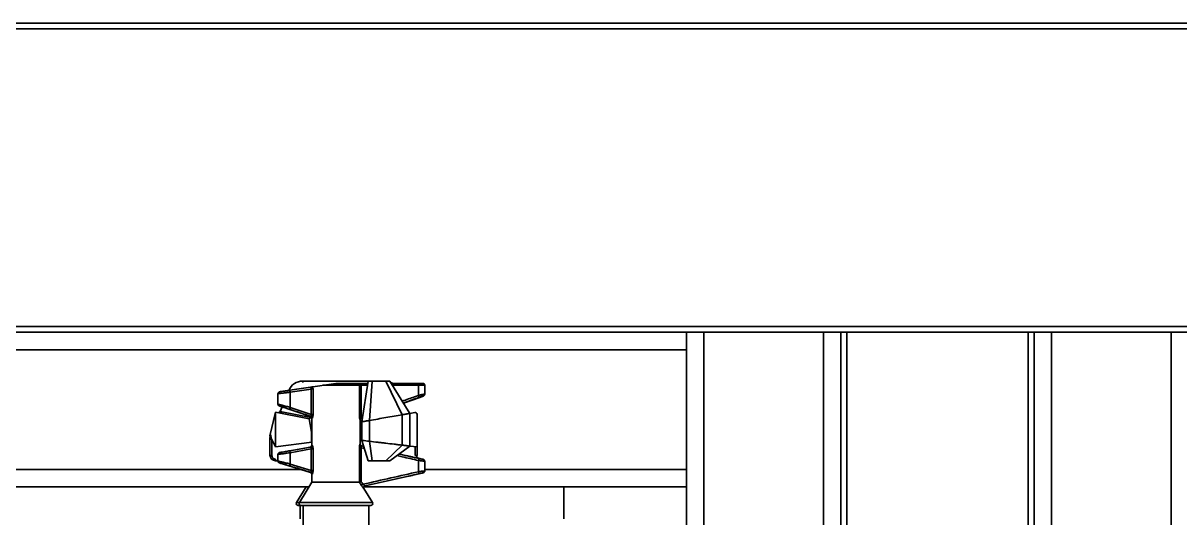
# Model space of a CAD drawing. Header units: millimetres. Extents: x 32496 to 166256, y 3504 to 23939.
# Drawn here: x 45009 to 45608, y 13301 to 13557 of the extents above; entities that cross this region are included whole.
import ezdxf

# ---------------------------------------------------------------- set-up
doc = ezdxf.new("R2010")
doc.units = ezdxf.units.MM
doc.layers.get('0').update_dxf_attribs({"lineweight": 35})

msp = doc.modelspace()

# ---------------------------------------------------------------- linework, layer by layer
at = {"linetype": 'Continuous'}
for p, q in [((52008.64, 13556.575), (40172.64, 13556.575)), ((52132.64, 13553.575), (40172.64, 13553.575)), ((52132.64, 13399.575), (40172.64, 13399.575)), ((52132.64, 13396.575), (40172.64, 13396.575)), ((45352.14, 13396.575), (45352.14, 13316.575)), ((45361.14, 10877.575), (45361.14, 13396.575)), ((45423.14, 10877.575), (45423.14, 13396.575)), ((45432.14, 13396.575), (45432.14, 10877.575)), ((45532.14, 13396.575), (45432.14, 13396.575)), ((45435.14, 13396.575), (45435.14, 10877.575)), ((45529.14, 13396.575), (45529.14, 10877.575)), ((45532.14, 13396.575), (45532.14, 10877.575)), ((45541.14, 13396.575), (45541.14, 10877.575)), ((45603.14, 13396.575), (45603.14, 10877.575)), ((45352.14, 13387.575), (44429.64, 13387.575)), ((45141.872, 13365.876), (45170.566, 13370.165)), ((45157.618, 13368.196), (45146.769, 13366.58)), ((45153.543, 13371.374), (45187.383, 13371.376)), ((45153.543, 13371.374), (45153.543, 13370.643)), ((45158.14, 13368.307), (45158.4, 13368.307)), ((45187.037, 13369.175), (45163.949, 13369.175)), ((45170.714, 13370.175), (45187.194, 13370.175)), ((45182.826, 13353.483), (45182.826, 13369.175)), ((45183.81, 13369.175), (45183.81, 13353.482)), ((45184.073, 13350.287), (45187.382, 13371.377)), ((45184.073, 13350.281), (45187.383, 13371.377)), ((45187.383, 13371.377), (45198.574, 13371.377)), ((45188.073, 13350.981), (45189.383, 13371.377)), ((45204.971, 13353.944), (45196.574, 13371.377)), ((45198.592, 13371.347), (45198.574, 13371.377)), ((45208.942, 13354.64), (45198.592, 13371.347)), ((45215.64, 13370.175), (45199.318, 13370.175)), ((45216.64, 13369.175), (45199.938, 13369.175)), ((45213.338, 13369.175), (45213.338, 13363.961)), ((45216.64, 13369.175), (45216.64, 13364.583)), ((45140.64, 13364.82), (45140.64, 13359.435)), ((45146.64, 13365.55), (45146.971, 13365.591)), ((45146.971, 13365.591), (45157.818, 13367.207)), ((45146.971, 13365.591), (45146.971, 13357.709)), ((45157.818, 13354.091), (45157.818, 13367.207)), ((45158.819, 13367.446), (45158.819, 13354.091)), ((45212.698, 13362.43), (45210.667, 13361.718)), ((45215.423, 13363.414), (45210.67, 13361.719)), ((45215.441, 13363.421), (45212.698, 13362.43)), ((45215.441, 13363.421), (45215.423, 13363.414)), ((45215.544, 13363.458), (45215.441, 13363.421)), ((45141.732, 13358.327), (45141.74, 13358.324)), ((45157.457, 13353.065), (45141.74, 13358.324)), ((45142.775, 13357.977), (45141.837, 13355.628)), ((45146.971, 13357.709), (45146.64, 13357.801)), ((45157.818, 13354.091), (45146.971, 13357.709)), ((45205.637, 13359.975), (45210.669, 13361.719)), ((45139.351, 13355.288), (45136.44, 13342.988)), ((45139.351, 13337.288), (45139.351, 13355.288)), ((45139.351, 13355.288), (45156.804, 13351.83)), ((45157.648, 13352.414), (45142.706, 13355.374)), ((45156.779, 13351.835), (45157.965, 13344.905)), ((45157.457, 13353.065), (45157.685, 13353.065)), ((45157.818, 13354.091), (45158.819, 13354.091)), ((45158.14, 13338.175), (45158.14, 13352.117)), ((45158.355, 13352.117), (45158.14, 13352.117)), ((45182.826, 13353.483), (45183.81, 13353.482)), ((45183.14, 13351.464), (45183.102, 13351.464)), ((45183.14, 13338.783), (45183.14, 13351.464)), ((45184.194, 13351.049), (45183.14, 13350.864)), ((45183.772, 13352.409), (45184.444, 13352.641)), ((45183.772, 13352.409), (45183.812, 13352.409)), ((45184.621, 13353.766), (45183.81, 13353.482)), ((45183.812, 13352.409), (45184.441, 13352.627)), ((45184.038, 13350.274), (45184.073, 13350.281)), ((45184.073, 13340.665), (45184.073, 13350.281)), ((45188.073, 13350.982), (45188.073, 13340.192)), ((45204.971, 13338.195), (45204.971, 13353.944)), ((45211.467, 13355.082), (45208.942, 13354.64)), ((45208.942, 13354.64), (45208.942, 13337.725)), ((45212.64, 13337.288), (45212.64, 13354.097)), ((45157.964, 13344.911), (45157.983, 13339.66)), ((45136.44, 13342.988), (45136.76, 13342.361)), ((45136.519, 13342.112), (45136.519, 13333.073)), ((45136.59, 13342.483), (45136.999, 13343.507)), ((45137.044, 13341.804), (45136.76, 13342.361)), ((45136.999, 13343.507), (45137.044, 13341.804)), ((45137.044, 13341.804), (45139.351, 13337.288)), ((45137.519, 13340.874), (45137.519, 13332.857)), ((45139.351, 13337.288), (45158.14, 13339.68)), ((45183.103, 13338.783), (45183.14, 13338.783)), ((45184.073, 13340.665), (45183.14, 13340.775)), ((45187.383, 13330.075), (45184.073, 13340.665)), ((45188.073, 13340.192), (45184.073, 13340.665)), ((45187.382, 13330.075), (45184.073, 13340.662)), ((45188.073, 13340.192), (45187.027, 13340.316)), ((45189.383, 13330.076), (45188.073, 13340.192)), ((45212.64, 13340.23), (45212.719, 13340.009)), ((45212.719, 13333.078), (45212.719, 13340.009)), ((45140.64, 13333.378), (45140.64, 13333.378)), ((45140.64, 13333.378), (45140.64, 13329.99)), ((45141.882, 13334.449), (45141.85, 13334.444)), ((45157.315, 13337.19), (45141.882, 13334.449)), ((45146.64, 13334.245), (45146.971, 13334.294)), ((45157.538, 13337.19), (45146.742, 13335.279)), ((45146.971, 13334.294), (45157.818, 13336.215)), ((45146.971, 13334.294), (45146.971, 13328.421)), ((45157.538, 13337.19), (45157.315, 13337.19)), ((45157.818, 13325.129), (45157.818, 13336.215)), ((45158.819, 13336.215), (45157.818, 13336.215)), ((45158.14, 13338.175), (45158.349, 13338.175)), ((45158.819, 13336.215), (45158.819, 13325.129)), ((45182.826, 13318.976), (45182.826, 13336.797)), ((45183.81, 13336.797), (45182.826, 13336.797)), ((45183.81, 13336.797), (45183.81, 13319.257)), ((45183.81, 13336.795), (45185.391, 13336.451)), ((45183.929, 13337.805), (45183.89, 13337.805)), ((45185.044, 13337.556), (45183.89, 13337.805)), ((45183.929, 13337.805), (45185.041, 13337.565)), ((45196.574, 13330.075), (45204.971, 13338.195)), ((45198.574, 13330.075), (45208.942, 13337.725)), ((45203.361, 13333.608), (45210.553, 13332.054)), ((45208.942, 13337.725), (45212.64, 13337.288)), ((45211.719, 13332.86), (45211.719, 13337.397)), ((45140.64, 13330.075), (45139.407, 13330.075)), ((45141.76, 13328.888), (45141.766, 13328.886)), ((45157.431, 13324.118), (45141.766, 13328.886)), ((45146.971, 13328.421), (45146.64, 13328.504)), ((45157.818, 13325.129), (45146.971, 13328.421)), ((45187.383, 13330.075), (45198.574, 13330.075)), ((45210.551, 13332.055), (45212.809, 13331.561)), ((45210.555, 13332.054), (45215.307, 13330.998)), ((45212.809, 13331.561), (45215.32, 13330.995)), ((45213.338, 13330.269), (45213.338, 13324.451)), ((45215.307, 13330.998), (45215.32, 13330.995)), ((45216.64, 13329.881), (45216.64, 13324.848)), ((45152.641, 13325.575), (44429.64, 13325.575)), ((45157.431, 13324.118), (45157.658, 13324.118)), ((45157.818, 13325.129), (45158.819, 13325.129)), ((45158.14, 13318.975), (45158.14, 13323.161)), ((45158.354, 13323.161), (45158.14, 13323.161)), ((45185.796, 13317.178), (45210.557, 13322.648)), ((45212.928, 13323.179), (45210.556, 13322.648)), ((45215.311, 13323.729), (45210.559, 13322.648)), ((45215.324, 13323.731), (45212.928, 13323.179)), ((45215.324, 13323.731), (45215.311, 13323.729)), ((45215.42, 13323.754), (45215.324, 13323.731)), ((45352.14, 13325.575), (45216.64, 13325.575)), ((45156.67, 13316.575), (44429.64, 13316.575)), ((45150.222, 13308.498), (45155.17, 13316.575)), ((45158.14, 13318.975), (45151.722, 13308.498)), ((45158.14, 13318.975), (45182.82, 13318.975)), ((45352.14, 13316.575), (45185.091, 13316.575)), ((45185.159, 13315.679), (45185.124, 13315.679)), ((45185.159, 13315.679), (45189.557, 13308.498)), ((45185.759, 13317.178), (45185.796, 13317.178)), ((45288.64, 13316.575), (45288.64, 13300.075)), ((45352.14, 10957.575), (45352.14, 13316.575)), ((45151.722, 13308.498), (45150.222, 13308.498)), ((45151.722, 13308.498), (45189.557, 13308.498)), ((45152.575, 13306.975), (45151.075, 13306.975)), ((45152.14, 13306.975), (45152.14, 13300.075)), ((45188.705, 13306.975), (45152.575, 13306.975)), ((45153.64, 13306.975), (45153.64, 13292.075)), ((45187.64, 13306.975), (45187.64, 13292.075))]:
    msp.add_line(p, q, dxfattribs=at)
for points in [[(45140.64, 13364.82), (45140.641, 13364.871), (45140.68, 13365.1), (45140.766, 13365.307), (45140.891, 13365.483), (45141.039, 13365.62), (45141.192, 13365.715), (45141.322, 13365.769), (45141.406, 13365.794), (45141.46, 13365.807), (45141.507, 13365.817), (45141.555, 13365.826), (45141.609, 13365.835), (45141.67, 13365.845), (45141.739, 13365.856), (45141.818, 13365.868), (45141.871, 13365.876)], [(45216.64, 13364.583), (45216.637, 13364.508), (45216.588, 13364.264), (45216.487, 13364.051), (45216.347, 13363.874), (45216.195, 13363.749), (45216.069, 13363.674), (45215.97, 13363.627), (45215.863, 13363.582), (45215.726, 13363.527), (45215.544, 13363.458)], [(45141.732, 13358.327), (45141.665, 13358.349), (45141.549, 13358.389), (45141.451, 13358.424), (45141.366, 13358.457), (45141.289, 13358.489), (45141.202, 13358.53), (45141.08, 13358.603), (45140.911, 13358.749), (45140.747, 13358.983), (45140.651, 13359.285), (45140.64, 13359.435)], [(45186.058, 13340.43), (45185.226, 13340.529), (45184.604, 13340.602), (45184.205, 13340.649), (45184.073, 13340.665)], [(45140.64, 13333.378), (45140.643, 13333.454), (45140.694, 13333.704), (45140.802, 13333.924), (45140.95, 13334.103), (45141.113, 13334.229), (45141.261, 13334.305), (45141.363, 13334.342), (45141.428, 13334.36), (45141.483, 13334.373), (45141.54, 13334.385), (45141.604, 13334.398), (45141.676, 13334.412), (45141.76, 13334.427), (45141.849, 13334.443)], [(45141.759, 13328.888), (45141.659, 13328.919), (45141.543, 13328.956), (45141.445, 13328.988), (45141.361, 13329.018), (45141.278, 13329.051), (45141.178, 13329.099), (45141.041, 13329.187), (45140.874, 13329.347), (45140.727, 13329.581), (45140.647, 13329.869), (45140.64, 13329.99)], [(45215.32, 13330.995), (45215.422, 13330.972), (45215.595, 13330.931), (45215.725, 13330.899), (45215.824, 13330.873), (45215.91, 13330.848), (45216.014, 13330.81), (45216.148, 13330.743), (45216.287, 13330.643), (45216.416, 13330.512), (45216.525, 13330.346), (45216.603, 13330.149), (45216.639, 13329.928), (45216.64, 13329.881)], [(45216.64, 13324.848), (45216.639, 13324.802), (45216.604, 13324.583), (45216.527, 13324.386), (45216.419, 13324.22), (45216.292, 13324.089), (45216.153, 13323.988), (45216.02, 13323.921), (45215.916, 13323.882), (45215.829, 13323.856), (45215.728, 13323.83), (45215.597, 13323.796), (45215.42, 13323.754)]]:
    msp.add_lwpolyline(points, dxfattribs=at)
for centre, radius, start, end in [((45153.544, 13363.374), 8, 90.003424, 156.749708), ((45165.471, 13316.11), 52.674, 97.71466, 97.994474), ((45170.714, 13369.175), 1, 90, 98.500004), ((45195.826, 13363.377), 8, 58.612707, 66.829015), ((45215.64, 13369.175), 1, 0, 90), ((45163.746, 13347.241), 20.828, 106.385983, 106.536362), ((47009.814, 18925.508), 5872.181, 251.5005904, 251.6145893), ((45140.909, 13355.999), 1, 266.254709, 338.238356), ((45157.14, 13352.117), 1, 0, 71.5), ((45184.14, 13351.464), 1, 109.119726, 180), ((45211.64, 13354.097), 1, 0, 99.942095), ((45137.519, 13342.112), 1, 158.238724, 180.003464), ((45184.14, 13338.783), 1, 180, 257.811367), ((45139.519, 13333.073), 3, 180.003423, 267.857864), ((45157.14, 13338.175), 1, 280.070713, 0), ((45209.719, 13333.078), 3, 331.721166, 0.003424), ((45157.14, 13323.161), 1, 0, 73.070713), ((44440.553, 12854.653), 875.531, 31.90907, 32.027918), ((44531.359, 12905.837), 772.405, 32.246026, 32.360084), ((45186.011, 13316.202), 1, 102.457172, 211.487469), ((45151.075, 13307.975), 1, 148.512531, 270), ((45152.575, 13307.975), 1, 148.512531, 270), ((45188.705, 13307.975), 1, 270, 31.487469)]:
    msp.add_arc(centre, radius, start, end, dxfattribs=at)
for points, knots in [([(45158.145, 13368.272), (45158.101, 13368.266), (45157.926, 13368.241), (45157.75, 13368.216), (45157.618, 13368.196)], [0, 0, 0, 0, 0.2473755, 1, 1, 1, 1]), ([(45157.618, 13368.196), (45157.62, 13368.195), (45157.625, 13368.188), (45157.636, 13368.164), (45157.653, 13368.109), (45157.675, 13368.017), (45157.702, 13367.89), (45157.732, 13367.737), (45157.772, 13367.506), (45157.8, 13367.327), (45157.818, 13367.207)], [0, 0, 0, 0, 0.0079151, 0.0233785, 0.0808465, 0.1755998, 0.3054519, 0.4635384, 0.6395558, 1, 1, 1, 1]), ([(45158.819, 13367.446), (45158.785, 13367.553), (45158.722, 13367.754), (45158.622, 13368.02), (45158.533, 13368.198), (45158.458, 13368.287), (45158.417, 13368.307), (45158.4, 13368.307)], [0, 0, 0, 0, 0.3443564, 0.6444595, 0.8699764, 0.9463914, 1, 1, 1, 1]), ([(45182.826, 13369.175), (45182.826, 13369.305), (45182.776, 13369.567), (45182.56, 13369.899), (45182.236, 13370.123), (45181.978, 13370.175), (45181.852, 13370.175)], [0, 0, 0, 0, 0.2529556, 0.5041446, 0.7529075, 1, 1, 1, 1]), ([(45183.81, 13369.175), (45183.81, 13369.24), (45183.81, 13369.368), (45183.811, 13369.553), (45183.812, 13369.724), (45183.813, 13369.873), (45183.814, 13369.982), (45183.815, 13370.054), (45183.815, 13370.097), (45183.817, 13370.129), (45183.816, 13370.155), (45183.819, 13370.165), (45183.817, 13370.175), (45183.819, 13370.175)], [0, 0, 0, 0, 0.1948961, 0.3826704, 0.5555007, 0.7069731, 0.8313542, 0.8817877, 0.923755, 0.9568292, 0.9806636, 0.9950905, 1, 1, 1, 1]), ([(45213.659, 13370.175), (45213.611, 13370.175), (45213.535, 13370.111), (45213.475, 13370.001), (45213.427, 13369.876), (45213.389, 13369.725), (45213.349, 13369.49), (45213.338, 13369.303), (45213.338, 13369.175)], [0, 0, 0, 0, 0.1311499, 0.2289955, 0.3502589, 0.4925095, 0.6517592, 1, 1, 1, 1]), ([(45140.64, 13364.82), (45140.64, 13364.823), (45140.654, 13364.824), (45140.673, 13364.83), (45140.711, 13364.835), (45140.761, 13364.843), (45140.826, 13364.852), (45140.905, 13364.863), (45140.998, 13364.875), (45141.149, 13364.894), (45141.371, 13364.921), (45141.674, 13364.957), (45142.025, 13364.999), (45142.42, 13365.046), (45142.856, 13365.097), (45143.504, 13365.173), (45144.379, 13365.276), (45145.488, 13365.408), (45146.25, 13365.501), (45146.64, 13365.55)], [0, 0, 0, 0, 0.0013739, 0.0051291, 0.0112698, 0.0197719, 0.0306083, 0.043762, 0.0592312, 0.0770151, 0.1194513, 0.1701604, 0.2285383, 0.2947917, 0.3676848, 0.4461085, 0.6188424, 0.8050943, 1, 1, 1, 1]), ([(45143.62, 13366.125), (45143.443, 13366.1), (45142.873, 13366.02), (45142.303, 13365.94), (45141.909, 13365.882)], [0, 0, 0, 0, 0.309339, 1, 1, 1, 1]), ([(45146.769, 13366.58), (45146.49, 13366.538), (45145.441, 13366.383), (45144.391, 13366.234), (45143.62, 13366.125)], [0, 0, 0, 0, 0.2656981, 1, 1, 1, 1]), ([(45146.971, 13365.591), (45146.953, 13365.712), (45146.925, 13365.891), (45146.883, 13366.123), (45146.854, 13366.277), (45146.827, 13366.403), (45146.806, 13366.488), (45146.792, 13366.536), (45146.783, 13366.559), (45146.777, 13366.572), (45146.772, 13366.579), (45146.769, 13366.58)], [0, 0, 0, 0, 0.3620123, 0.5386943, 0.6972519, 0.8267705, 0.9212753, 0.9541382, 0.9776792, 0.9925796, 1, 1, 1, 1]), ([(45157.871, 13367.223), (45157.97, 13367.253), (45158.162, 13367.306), (45158.428, 13367.377), (45158.644, 13367.425), (45158.769, 13367.445), (45158.819, 13367.446)], [0, 0, 0, 0, 0.3200756, 0.612132, 0.8473354, 1, 1, 1, 1]), ([(45213.338, 13363.961), (45212.65, 13363.711), (45209.885, 13362.708), (45207.116, 13361.714), (45205.035, 13360.971)], [0, 0, 0, 0, 0.2488211, 1, 1, 1, 1]), ([(45210.637, 13361.817), (45210.917, 13361.917), (45212.032, 13362.315), (45213.147, 13362.715), (45213.983, 13363.016)], [0, 0, 0, 0, 0.2504804, 1, 1, 1, 1]), ([(45214.135, 13364.129), (45214.068, 13364.115), (45213.802, 13364.06), (45213.536, 13364.003), (45213.338, 13363.961)], [0, 0, 0, 0, 0.2530762, 1, 1, 1, 1]), ([(45213.983, 13363.016), (45213.935, 13363.007), (45213.844, 13363.056), (45213.747, 13363.154), (45213.614, 13363.33), (45213.47, 13363.6), (45213.378, 13363.838), (45213.338, 13363.961)], [0, 0, 0, 0, 0.1242561, 0.2266007, 0.3570351, 0.6744491, 1, 1, 1, 1]), ([(45213.983, 13363.016), (45214.097, 13363.057), (45214.541, 13363.214), (45214.988, 13363.363), (45215.323, 13363.467)], [0, 0, 0, 0, 0.2559088, 1, 1, 1, 1]), ([(45216.64, 13364.583), (45216.64, 13364.584), (45216.634, 13364.586), (45216.625, 13364.586), (45216.609, 13364.585), (45216.576, 13364.582), (45216.518, 13364.575), (45216.432, 13364.563), (45216.323, 13364.546), (45216.193, 13364.524), (45216.044, 13364.498), (45215.81, 13364.456), (45215.483, 13364.396), (45215.059, 13364.314), (45214.604, 13364.224), (45214.293, 13364.161), (45214.135, 13364.129)], [0, 0, 0, 0, 0.0015097, 0.0052772, 0.0114829, 0.0201367, 0.0447781, 0.0791624, 0.1227527, 0.1746075, 0.2343752, 0.3017205, 0.4544433, 0.6260647, 0.8101413, 1, 1, 1, 1]), ([(45215.323, 13363.467), (45215.353, 13363.476), (45215.464, 13363.511), (45215.574, 13363.544), (45215.655, 13363.567)], [0, 0, 0, 0, 0.2753149, 1, 1, 1, 1]), ([(45215.726, 13363.529), (45215.704, 13363.52), (45215.603, 13363.481), (45215.502, 13363.443), (45215.423, 13363.414)], [0, 0, 0, 0, 0.2192726, 1, 1, 1, 1]), ([(45215.655, 13363.567), (45215.696, 13363.579), (45215.755, 13363.596), (45215.829, 13363.615), (45215.872, 13363.626), (45215.908, 13363.634), (45215.934, 13363.639), (45215.952, 13363.64), (45215.962, 13363.642), (45215.966, 13363.638), (45215.963, 13363.633), (45215.953, 13363.627), (45215.936, 13363.617), (45215.909, 13363.605), (45215.875, 13363.589), (45215.813, 13363.563), (45215.762, 13363.543), (45215.726, 13363.529)], [0, 0, 0, 0, 0.2217057, 0.3130887, 0.39015, 0.4518912, 0.4981337, 0.5289437, 0.5446749, 0.5482056, 0.5526561, 0.5718194, 0.606346, 0.6561651, 0.7208986, 0.8001011, 1, 1, 1, 1]), ([(45146.64, 13357.801), (45146.261, 13357.906), (45145.512, 13358.111), (45144.42, 13358.404), (45143.549, 13358.634), (45142.901, 13358.804), (45142.462, 13358.919), (45142.062, 13359.024), (45141.705, 13359.119), (45141.395, 13359.202), (45141.135, 13359.274), (45140.952, 13359.325), (45140.833, 13359.361), (45140.765, 13359.382), (45140.713, 13359.4), (45140.674, 13359.414), (45140.653, 13359.424), (45140.64, 13359.431), (45140.64, 13359.435)], [0, 0, 0, 0, 0.1897167, 0.3743229, 0.5450762, 0.6241997, 0.697433, 0.7639102, 0.8234992, 0.8756142, 0.9191041, 0.9535116, 0.967323, 0.9787538, 0.9877392, 0.9942414, 0.9982826, 1, 1, 1, 1]), ([(45141.74, 13358.324), (45142.014, 13358.232), (45142.68, 13358.021), (45144.304, 13357.512), (45145.648, 13357.08), (45146.601, 13356.761)], [0, 0, 0, 0, 0.1702537, 0.4098983, 1, 1, 1, 1]), ([(45146.601, 13356.761), (45146.604, 13356.762), (45146.61, 13356.769), (45146.625, 13356.792), (45146.651, 13356.845), (45146.69, 13356.934), (45146.738, 13357.055), (45146.794, 13357.202), (45146.874, 13357.423), (45146.933, 13357.594), (45146.971, 13357.709)], [0, 0, 0, 0, 0.008674, 0.0250149, 0.083872, 0.1798754, 0.3097572, 0.4675357, 0.6425661, 1, 1, 1, 1]), ([(45205.605, 13360.03), (45206.026, 13360.179), (45207.704, 13360.772), (45209.381, 13361.369), (45210.637, 13361.817)], [0, 0, 0, 0, 0.2507038, 1, 1, 1, 1]), ([(45142.706, 13355.374), (45142.643, 13355.377), (45142.521, 13355.385), (45142.347, 13355.404), (45142.191, 13355.43), (45142.059, 13355.461), (45141.955, 13355.496), (45141.881, 13355.535), (45141.834, 13355.577), (45141.832, 13355.615), (45141.838, 13355.628)], [0, 0, 0, 0, 0.1986398, 0.3843037, 0.5511645, 0.6943523, 0.8099055, 0.8961055, 0.9549663, 1, 1, 1, 1]), ([(45142.706, 13355.374), (45142.686, 13355.28), (45142.656, 13355.144), (45142.614, 13354.972), (45142.586, 13354.863), (45142.562, 13354.778), (45142.541, 13354.713), (45142.527, 13354.682), (45142.516, 13354.661), (45142.512, 13354.662)], [0, 0, 0, 0, 0.3881742, 0.5643066, 0.7172761, 0.8397423, 0.9279361, 0.9801476, 1, 1, 1, 1]), ([(45156.911, 13351.855), (45156.891, 13351.846), (45156.857, 13351.833), (45156.819, 13351.827), (45156.804, 13351.83)], [0, 0, 0, 0, 0.5932923, 1, 1, 1, 1]), ([(45157.648, 13352.414), (45157.517, 13352.293), (45157.327, 13352.127), (45157.076, 13351.946), (45156.963, 13351.878), (45156.911, 13351.855)], [0, 0, 0, 0, 0.5760974, 0.8152472, 1, 1, 1, 1]), ([(45157.818, 13354.091), (45157.855, 13353.957), (45157.892, 13353.76), (45157.898, 13353.507), (45157.882, 13353.351), (45157.85, 13353.226), (45157.805, 13353.133), (45157.751, 13353.074), (45157.704, 13353.062), (45157.685, 13353.065)], [0, 0, 0, 0, 0.3719756, 0.534153, 0.6747573, 0.7908759, 0.8806102, 0.9472285, 1, 1, 1, 1]), ([(45158.355, 13352.117), (45158.355, 13352.321), (45158.227, 13352.738), (45157.876, 13353), (45157.685, 13353.065)], [0, 0, 0, 0, 0.5024001, 1, 1, 1, 1]), ([(45158.355, 13352.117), (45158.382, 13352.117), (45158.447, 13352.164), (45158.56, 13352.354), (45158.689, 13352.755), (45158.794, 13353.367), (45158.819, 13353.838), (45158.819, 13354.091)], [0, 0, 0, 0, 0.0385194, 0.10352, 0.3217933, 0.6359713, 1, 1, 1, 1]), ([(45182.826, 13353.483), (45182.826, 13353.352), (45182.831, 13353.096), (45182.852, 13352.723), (45182.885, 13352.378), (45182.927, 13352.075), (45182.973, 13351.825), (45183.014, 13351.656), (45183.045, 13351.556), (45183.065, 13351.507), (45183.081, 13351.478), (45183.096, 13351.464), (45183.102, 13351.464)], [0, 0, 0, 0, 0.190242, 0.3743493, 0.5446266, 0.6961141, 0.8207683, 0.915003, 0.9490892, 0.9744303, 0.9910869, 1, 1, 1, 1]), ([(45183.772, 13352.409), (45183.581, 13352.342), (45183.231, 13352.082), (45183.102, 13351.667), (45183.102, 13351.464)], [0, 0, 0, 0, 0.4995831, 1, 1, 1, 1]), ([(45183.14, 13350.799), (45183.23, 13350.728), (45183.404, 13350.598), (45183.622, 13350.451), (45183.783, 13350.359), (45183.884, 13350.31), (45183.966, 13350.28), (45184.017, 13350.271), (45184.038, 13350.274)], [0, 0, 0, 0, 0.3277492, 0.6214865, 0.7484607, 0.8568, 0.9419048, 1, 1, 1, 1]), ([(45183.772, 13352.409), (45183.762, 13352.407), (45183.743, 13352.423), (45183.731, 13352.45), (45183.713, 13352.502), (45183.699, 13352.589), (45183.691, 13352.72), (45183.697, 13352.882), (45183.725, 13353.142), (45183.771, 13353.344), (45183.81, 13353.482)], [0, 0, 0, 0, 0.0287346, 0.0527575, 0.0846305, 0.1732071, 0.2924072, 0.4403427, 0.6106211, 1, 1, 1, 1]), ([(45188.073, 13350.982), (45187.816, 13350.93), (45187.309, 13350.839), (45186.571, 13350.717), (45185.987, 13350.618), (45185.555, 13350.541), (45185.264, 13350.49), (45185, 13350.444), (45184.765, 13350.403), (45184.563, 13350.368), (45184.392, 13350.337), (45184.263, 13350.312), (45184.158, 13350.29), (45184.115, 13350.278), (45184.073, 13350.274), (45184.073, 13350.281)], [0, 0, 0, 0, 0.1935361, 0.3800793, 0.5523941, 0.6312261, 0.7041153, 0.7702931, 0.8291258, 0.8800222, 0.9224587, 0.9560393, 0.9803829, 0.9950482, 1, 1, 1, 1]), ([(45208.942, 13354.64), (45208.891, 13354.631), (45208.748, 13354.594), (45208.393, 13354.53), (45207.804, 13354.444), (45206.983, 13354.288), (45206.017, 13354.105), (45205.327, 13354.006), (45204.971, 13353.944)], [0, 0, 0, 0, 0.0387925, 0.1093346, 0.2685572, 0.4812706, 0.7311256, 1, 1, 1, 1]), ([(45158.125, 13344.783), (45158.085, 13344.797), (45158.021, 13344.821), (45157.969, 13344.878), (45157.965, 13344.905)], [0, 0, 0, 0, 0.6090572, 1, 1, 1, 1]), ([(45136.519, 13341.372), (45136.519, 13341.366), (45136.544, 13341.357), (45136.581, 13341.355), (45136.65, 13341.347), (45136.74, 13341.342), (45136.853, 13341.337), (45137.037, 13341.332), (45137.184, 13341.33), (45137.287, 13341.329)], [0, 0, 0, 0, 0.0223985, 0.0761038, 0.163443, 0.2821796, 0.4294178, 0.6014053, 1, 1, 1, 1]), ([(45157.966, 13341.763), (45157.974, 13341.735), (45158.029, 13341.678), (45158.095, 13341.648), (45158.136, 13341.632)], [0, 0, 0, 0, 0.3952284, 1, 1, 1, 1]), ([(45158.136, 13340.933), (45158.097, 13340.921), (45158.036, 13340.898), (45157.979, 13340.855), (45157.968, 13340.832)], [0, 0, 0, 0, 0.6174155, 1, 1, 1, 1]), ([(45183.103, 13338.783), (45183.097, 13338.783), (45183.083, 13338.769), (45183.067, 13338.74), (45183.048, 13338.693), (45183.016, 13338.596), (45182.976, 13338.431), (45182.93, 13338.188), (45182.888, 13337.89), (45182.84, 13337.422), (45182.826, 13337.052), (45182.826, 13336.797)], [0, 0, 0, 0, 0.0088531, 0.0253346, 0.0504794, 0.084314, 0.1769694, 0.3012692, 0.4517801, 0.6227272, 1, 1, 1, 1]), ([(45183.103, 13338.783), (45183.103, 13338.673), (45183.14, 13338.446), (45183.308, 13338.142), (45183.57, 13337.913), (45183.783, 13337.828), (45183.89, 13337.805)], [0, 0, 0, 0, 0.2429375, 0.5004261, 0.757661, 1, 1, 1, 1]), ([(45183.14, 13341.515), (45183.261, 13341.517), (45183.485, 13341.532), (45183.745, 13341.578), (45183.912, 13341.634), (45184.011, 13341.682), (45184.073, 13341.742), (45184.073, 13341.783)], [0, 0, 0, 0, 0.3596861, 0.6645013, 0.7849601, 0.8802561, 1, 1, 1, 1]), ([(45184.073, 13340.811), (45184.073, 13340.847), (45184.005, 13340.895), (45183.912, 13340.931), (45183.796, 13340.963), (45183.657, 13340.989), (45183.436, 13341.017), (45183.261, 13341.026), (45183.14, 13341.028)], [0, 0, 0, 0, 0.1075942, 0.2013644, 0.3223066, 0.4674069, 0.6323159, 1, 1, 1, 1]), ([(45204.971, 13338.195), (45204.265, 13338.269), (45202.857, 13338.435), (45200.043, 13338.78), (45197.226, 13339.112), (45194.409, 13339.442), (45191.593, 13339.776), (45189.481, 13340.026), (45188.073, 13340.192)], [0, 0, 0, 0, 0.1249991, 0.2500017, 0.5000002, 0.6250003, 0.7500002, 1, 1, 1, 1]), ([(45136.519, 13333.073), (45136.519, 13333.038), (45136.59, 13332.987), (45136.691, 13332.949), (45136.822, 13332.915), (45136.978, 13332.889), (45137.214, 13332.863), (45137.397, 13332.856), (45137.519, 13332.856)], [0, 0, 0, 0, 0.1011401, 0.1967447, 0.3244876, 0.4788861, 0.6499873, 1, 1, 1, 1]), ([(45139.428, 13330.858), (45139.172, 13330.868), (45138.789, 13330.966), (45138.345, 13331.221), (45138.056, 13331.474), (45137.823, 13331.777), (45137.592, 13332.226), (45137.521, 13332.607), (45137.519, 13332.857)], [0, 0, 0, 0, 0.252238, 0.3782813, 0.5036989, 0.6287225, 0.7531675, 1, 1, 1, 1]), ([(45140.64, 13333.378), (45140.64, 13333.381), (45140.654, 13333.383), (45140.673, 13333.39), (45140.712, 13333.396), (45140.762, 13333.406), (45140.827, 13333.416), (45140.906, 13333.429), (45140.999, 13333.443), (45141.151, 13333.466), (45141.373, 13333.499), (45141.677, 13333.542), (45142.029, 13333.592), (45142.425, 13333.647), (45142.86, 13333.708), (45143.509, 13333.798), (45144.383, 13333.92), (45145.49, 13334.078), (45146.251, 13334.188), (45146.64, 13334.245)], [0, 0, 0, 0, 0.0014181, 0.0052114, 0.0113944, 0.0199441, 0.0308332, 0.0440436, 0.0595725, 0.0774179, 0.1199782, 0.1708061, 0.2292911, 0.2956234, 0.3685586, 0.4469802, 0.619567, 0.8055249, 1, 1, 1, 1]), ([(45143.002, 13334.64), (45142.889, 13334.621), (45142.516, 13334.558), (45142.142, 13334.495), (45141.882, 13334.449)], [0, 0, 0, 0, 0.3023915, 1, 1, 1, 1]), ([(45146.742, 13335.279), (45146.401, 13335.218), (45145.155, 13335), (45143.907, 13334.791), (45143.002, 13334.64)], [0, 0, 0, 0, 0.2743414, 1, 1, 1, 1]), ([(45146.971, 13334.294), (45146.95, 13334.414), (45146.916, 13334.593), (45146.869, 13334.824), (45146.835, 13334.977), (45146.805, 13335.102), (45146.782, 13335.186), (45146.766, 13335.235), (45146.757, 13335.258), (45146.75, 13335.271), (45146.745, 13335.278), (45146.742, 13335.279)], [0, 0, 0, 0, 0.361291, 0.5377093, 0.6961402, 0.8257144, 0.9204572, 0.9535016, 0.9772563, 0.992387, 1, 1, 1, 1]), ([(45157.538, 13337.19), (45157.646, 13337.21), (45157.866, 13337.29), (45158.136, 13337.519), (45158.31, 13337.83), (45158.349, 13338.063), (45158.349, 13338.175)], [0, 0, 0, 0, 0.2404072, 0.4974987, 0.7560938, 1, 1, 1, 1]), ([(45157.538, 13337.19), (45157.584, 13337.193), (45157.662, 13337.136), (45157.729, 13337.034), (45157.782, 13336.914), (45157.821, 13336.767), (45157.851, 13336.531), (45157.839, 13336.342), (45157.818, 13336.215)], [0, 0, 0, 0, 0.1288067, 0.2254316, 0.3447566, 0.485733, 0.6440301, 1, 1, 1, 1]), ([(45158.819, 13336.215), (45158.819, 13336.468), (45158.792, 13336.938), (45158.683, 13337.546), (45158.552, 13337.942), (45158.439, 13338.128), (45158.375, 13338.175), (45158.349, 13338.175)], [0, 0, 0, 0, 0.3672247, 0.6807045, 0.8971511, 0.9616539, 1, 1, 1, 1]), ([(45183.81, 13336.796), (45183.784, 13336.927), (45183.753, 13337.169), (45183.763, 13337.485), (45183.807, 13337.688), (45183.85, 13337.782), (45183.878, 13337.806), (45183.89, 13337.805)], [0, 0, 0, 0, 0.3817362, 0.6971355, 0.9081724, 0.9677704, 1, 1, 1, 1]), ([(45202.219, 13332.755), (45203.153, 13332.548), (45206.86, 13331.725), (45210.566, 13330.894), (45213.338, 13330.267)], [0, 0, 0, 0, 0.2517412, 1, 1, 1, 1]), ([(45210.543, 13331.989), (45209.944, 13332.122), (45207.54, 13332.655), (45205.135, 13333.185), (45203.328, 13333.582)], [0, 0, 0, 0, 0.2488814, 1, 1, 1, 1]), ([(45208.942, 13337.725), (45208.501, 13337.777), (45207.866, 13337.851), (45207.014, 13337.954), (45206.371, 13338.028), (45205.682, 13338.11), (45205.211, 13338.169), (45204.971, 13338.195)], [0, 0, 0, 0, 0.3328149, 0.4797717, 0.6435381, 0.8189137, 1, 1, 1, 1]), ([(45207.05, 13332.798), (45207.347, 13332.736), (45208.515, 13332.491), (45209.681, 13332.242), (45210.551, 13332.055)], [0, 0, 0, 0, 0.2543098, 1, 1, 1, 1]), ([(45211.719, 13332.86), (45211.842, 13332.86), (45212.025, 13332.867), (45212.261, 13332.894), (45212.417, 13332.92), (45212.548, 13332.954), (45212.649, 13332.992), (45212.719, 13333.042), (45212.719, 13333.078)], [0, 0, 0, 0, 0.3500091, 0.5211106, 0.6755103, 0.8032545, 0.8988601, 1, 1, 1, 1]), ([(45139.407, 13330.075), (45139.409, 13330.075), (45139.406, 13330.083), (45139.409, 13330.091), (45139.408, 13330.11), (45139.41, 13330.134), (45139.411, 13330.166), (45139.414, 13330.22), (45139.416, 13330.303), (45139.413, 13330.418), (45139.416, 13330.553), (45139.438, 13330.7), (45139.438, 13330.806), (45139.428, 13330.858)], [0, 0, 0, 0, 0.0045741, 0.0182013, 0.0407833, 0.0722223, 0.1123612, 0.1608004, 0.2808017, 0.4289024, 0.6017893, 0.7959183, 1, 1, 1, 1]), ([(45146.64, 13328.504), (45146.259, 13328.6), (45145.508, 13328.787), (45144.413, 13329.054), (45143.54, 13329.264), (45142.892, 13329.419), (45142.454, 13329.523), (45142.055, 13329.619), (45141.699, 13329.705), (45141.389, 13329.78), (45141.131, 13329.845), (45140.949, 13329.892), (45140.832, 13329.924), (45140.764, 13329.943), (45140.712, 13329.959), (45140.673, 13329.972), (45140.653, 13329.981), (45140.64, 13329.987), (45140.64, 13329.99)], [0, 0, 0, 0, 0.1904998, 0.3757098, 0.5467467, 0.6259005, 0.699034, 0.7653485, 0.8249133, 0.8768085, 0.9198725, 0.9540872, 0.9677931, 0.9791181, 0.9880024, 0.9944095, 0.9983643, 1, 1, 1, 1]), ([(45141.766, 13328.886), (45142.04, 13328.802), (45142.703, 13328.611), (45144.326, 13328.148), (45145.672, 13327.754), (45146.627, 13327.464)], [0, 0, 0, 0, 0.1696189, 0.408883, 1, 1, 1, 1]), ([(45146.627, 13327.464), (45146.63, 13327.465), (45146.635, 13327.472), (45146.65, 13327.495), (45146.675, 13327.548), (45146.711, 13327.638), (45146.756, 13327.76), (45146.808, 13327.908), (45146.882, 13328.131), (45146.936, 13328.304), (45146.971, 13328.421)], [0, 0, 0, 0, 0.0084764, 0.0245984, 0.0830805, 0.1788586, 0.3086876, 0.4665866, 0.6418695, 1, 1, 1, 1]), ([(45213.868, 13331.246), (45213.592, 13331.308), (45212.483, 13331.556), (45211.375, 13331.804), (45210.543, 13331.989)], [0, 0, 0, 0, 0.249467, 1, 1, 1, 1]), ([(45213.868, 13331.246), (45213.82, 13331.252), (45213.734, 13331.198), (45213.649, 13331.094), (45213.538, 13330.913), (45213.427, 13330.634), (45213.363, 13330.393), (45213.338, 13330.269)], [0, 0, 0, 0, 0.124932, 0.2264565, 0.3552857, 0.6714517, 1, 1, 1, 1]), ([(45213.338, 13330.269), (45213.403, 13330.26), (45213.67, 13330.224), (45213.936, 13330.19), (45214.137, 13330.164)], [0, 0, 0, 0, 0.2452401, 1, 1, 1, 1]), ([(45213.868, 13331.246), (45213.98, 13331.221), (45214.42, 13331.124), (45214.861, 13331.033), (45215.191, 13330.968)], [0, 0, 0, 0, 0.2548932, 1, 1, 1, 1]), ([(45214.137, 13330.164), (45214.298, 13330.143), (45214.614, 13330.103), (45215.073, 13330.047), (45215.499, 13329.996), (45215.825, 13329.958), (45216.057, 13329.932), (45216.204, 13329.917), (45216.332, 13329.903), (45216.438, 13329.893), (45216.522, 13329.886), (45216.578, 13329.881), (45216.61, 13329.88), (45216.626, 13329.879), (45216.634, 13329.88), (45216.64, 13329.88), (45216.64, 13329.881)], [0, 0, 0, 0, 0.1930006, 0.379219, 0.5512831, 0.7036295, 0.7698668, 0.8287207, 0.8800117, 0.922718, 0.9561668, 0.9803522, 0.9888937, 0.9950062, 0.9986803, 1, 1, 1, 1]), ([(45215.191, 13330.968), (45215.222, 13330.962), (45215.336, 13330.94), (45215.449, 13330.919), (45215.531, 13330.904)], [0, 0, 0, 0, 0.2762572, 1, 1, 1, 1]), ([(45215.61, 13330.927), (45215.588, 13330.932), (45215.487, 13330.956), (45215.386, 13330.98), (45215.307, 13330.998)], [0, 0, 0, 0, 0.2179614, 1, 1, 1, 1]), ([(45215.531, 13330.904), (45215.574, 13330.897), (45215.634, 13330.886), (45215.709, 13330.874), (45215.753, 13330.867), (45215.79, 13330.862), (45215.817, 13330.858), (45215.836, 13330.857), (45215.845, 13330.856), (45215.85, 13330.858), (45215.848, 13330.861), (45215.845, 13330.862), (45215.837, 13330.866), (45215.821, 13330.871), (45215.795, 13330.879), (45215.76, 13330.889), (45215.698, 13330.905), (45215.647, 13330.918), (45215.61, 13330.927)], [0, 0, 0, 0, 0.226859, 0.3199408, 0.3985905, 0.4622214, 0.5105119, 0.5432391, 0.5603161, 0.5634298, 0.5662985, 0.5725446, 0.5826196, 0.614459, 0.661876, 0.7246772, 0.802359, 1, 1, 1, 1]), ([(45157.818, 13325.129), (45157.852, 13324.997), (45157.885, 13324.802), (45157.884, 13324.554), (45157.864, 13324.4), (45157.828, 13324.276), (45157.78, 13324.185), (45157.724, 13324.127), (45157.677, 13324.115), (45157.658, 13324.118)], [0, 0, 0, 0, 0.3690876, 0.5303809, 0.6706934, 0.7871905, 0.8779589, 0.9460495, 1, 1, 1, 1]), ([(45158.354, 13323.161), (45158.354, 13323.37), (45158.22, 13323.796), (45157.855, 13324.056), (45157.658, 13324.118)], [0, 0, 0, 0, 0.502454, 1, 1, 1, 1]), ([(45158.354, 13323.161), (45158.381, 13323.161), (45158.445, 13323.208), (45158.558, 13323.396), (45158.688, 13323.796), (45158.794, 13324.406), (45158.819, 13324.877), (45158.819, 13325.129)], [0, 0, 0, 0, 0.0384968, 0.1033816, 0.3211703, 0.6352199, 1, 1, 1, 1]), ([(45213.338, 13324.453), (45208.614, 13323.359), (45199.047, 13321.183), (45189.474, 13319.038), (45184.631, 13317.959)], [0, 0, 0, 0, 0.4942711, 1, 1, 1, 1]), ([(45185.759, 13317.178), (45189.934, 13318.099), (45198.2, 13319.932), (45206.461, 13321.786), (45210.549, 13322.716)], [0, 0, 0, 0, 0.5048844, 1, 1, 1, 1]), ([(45210.556, 13322.648), (45210.299, 13322.591), (45209.256, 13322.362), (45208.212, 13322.135), (45207.425, 13321.967)], [0, 0, 0, 0, 0.2461336, 1, 1, 1, 1]), ([(45210.549, 13322.716), (45210.827, 13322.779), (45211.935, 13323.031), (45213.042, 13323.284), (45213.872, 13323.475)], [0, 0, 0, 0, 0.2505303, 1, 1, 1, 1]), ([(45214.14, 13324.559), (45214.072, 13324.55), (45213.804, 13324.514), (45213.537, 13324.479), (45213.338, 13324.451)], [0, 0, 0, 0, 0.2541294, 1, 1, 1, 1]), ([(45213.872, 13323.475), (45213.824, 13323.469), (45213.738, 13323.522), (45213.653, 13323.626), (45213.54, 13323.808), (45213.428, 13324.086), (45213.364, 13324.327), (45213.338, 13324.451)], [0, 0, 0, 0, 0.1250349, 0.2266923, 0.3555787, 0.6717378, 1, 1, 1, 1]), ([(45213.872, 13323.475), (45213.986, 13323.501), (45214.431, 13323.601), (45214.877, 13323.696), (45215.21, 13323.762)], [0, 0, 0, 0, 0.2556799, 1, 1, 1, 1]), ([(45216.64, 13324.848), (45216.64, 13324.849), (45216.634, 13324.849), (45216.626, 13324.85), (45216.61, 13324.849), (45216.578, 13324.847), (45216.522, 13324.843), (45216.438, 13324.835), (45216.332, 13324.825), (45216.205, 13324.811), (45216.058, 13324.795), (45215.826, 13324.769), (45215.5, 13324.73), (45215.076, 13324.679), (45214.616, 13324.621), (45214.301, 13324.58), (45214.14, 13324.559)], [0, 0, 0, 0, 0.0013443, 0.0050187, 0.0110926, 0.01956, 0.0436616, 0.0772947, 0.1199731, 0.1708846, 0.229788, 0.2964446, 0.4481743, 0.6209467, 0.8065352, 1, 1, 1, 1]), ([(45215.21, 13323.762), (45215.241, 13323.768), (45215.352, 13323.79), (45215.463, 13323.811), (45215.543, 13323.826)], [0, 0, 0, 0, 0.2763988, 1, 1, 1, 1]), ([(45215.619, 13323.802), (45215.596, 13323.797), (45215.494, 13323.772), (45215.392, 13323.747), (45215.311, 13323.729)], [0, 0, 0, 0, 0.2182754, 1, 1, 1, 1]), ([(45215.543, 13323.826), (45215.585, 13323.833), (45215.644, 13323.844), (45215.717, 13323.856), (45215.76, 13323.863), (45215.796, 13323.868), (45215.822, 13323.872), (45215.841, 13323.872), (45215.85, 13323.874), (45215.855, 13323.871), (45215.853, 13323.869), (45215.85, 13323.868), (45215.841, 13323.864), (45215.825, 13323.858), (45215.8, 13323.85), (45215.766, 13323.841), (45215.705, 13323.824), (45215.655, 13323.811), (45215.619, 13323.802)], [0, 0, 0, 0, 0.2266437, 0.3195103, 0.3978997, 0.461247, 0.5092421, 0.5416674, 0.5584561, 0.5615029, 0.5645314, 0.570948, 0.5811776, 0.6132627, 0.6608161, 0.7236422, 0.8013826, 1, 1, 1, 1]), ([(45182.82, 13318.975), (45182.821, 13318.975), (45182.823, 13318.976), (45182.825, 13318.976), (45182.826, 13318.976)], [0, 0, 0, 0, 0.4968849, 1, 1, 1, 1]), ([(45183.81, 13319.257), (45183.701, 13319.226), (45183.373, 13319.132), (45183.045, 13319.037), (45182.826, 13318.976)], [0, 0, 0, 0, 0.3335779, 1, 1, 1, 1]), ([(45184.632, 13317.958), (45184.448, 13317.843), (45184.201, 13317.688), (45183.916, 13317.515), (45183.817, 13317.454), (45183.781, 13317.435)], [0, 0, 0, 0, 0.65043, 0.8778762, 1, 1, 1, 1]), ([(45183.781, 13317.435), (45183.853, 13317.32), (45183.997, 13317.096), (45184.217, 13316.775), (45184.431, 13316.48), (45184.631, 13316.22), (45184.785, 13316.029), (45184.894, 13315.901), (45184.962, 13315.825), (45185.019, 13315.764), (45185.065, 13315.719), (45185.097, 13315.693), (45185.116, 13315.679), (45185.124, 13315.679)], [0, 0, 0, 0, 0.182859, 0.3602172, 0.526195, 0.6764043, 0.8038242, 0.8577708, 0.9041739, 0.9419293, 0.9706037, 0.9899638, 1, 1, 1, 1]), ([(45185.759, 13317.178), (45185.754, 13317.178), (45185.738, 13317.182), (45185.71, 13317.194), (45185.671, 13317.213), (45185.6, 13317.251), (45185.491, 13317.315), (45185.342, 13317.411), (45185.174, 13317.526), (45184.93, 13317.704), (45184.749, 13317.852), (45184.632, 13317.958)], [0, 0, 0, 0, 0.0126787, 0.0347717, 0.066113, 0.1064113, 0.2111726, 0.3414572, 0.492254, 0.6558253, 1, 1, 1, 1]), ([(45185.759, 13317.178), (45185.661, 13317.156), (45185.459, 13317.078), (45185.199, 13316.863), (45185.019, 13316.557), (45184.977, 13316.319), (45184.977, 13316.202)], [0, 0, 0, 0, 0.2247052, 0.4746072, 0.7383258, 1, 1, 1, 1]), ([(45184.977, 13316.202), (45184.977, 13316.153), (45184.99, 13315.971), (45185.054, 13315.793), (45185.124, 13315.679)], [0, 0, 0, 0, 0.2687547, 1, 1, 1, 1])]:
    msp.add_open_spline(points, degree=3, knots=knots, dxfattribs=at)
for points in [[(45188.073, 13350.982), (45190.889, 13351.474), (45196.522, 13352.463), (45202.154, 13353.449), (45204.971, 13353.944)], [(45146.627, 13327.464), (45150.303, 13326.346), (45153.979, 13325.229), (45157.658, 13324.118)]]:
    msp.add_open_spline(points, degree=3, dxfattribs=at)

doc.saveas('drawing.dxf')
